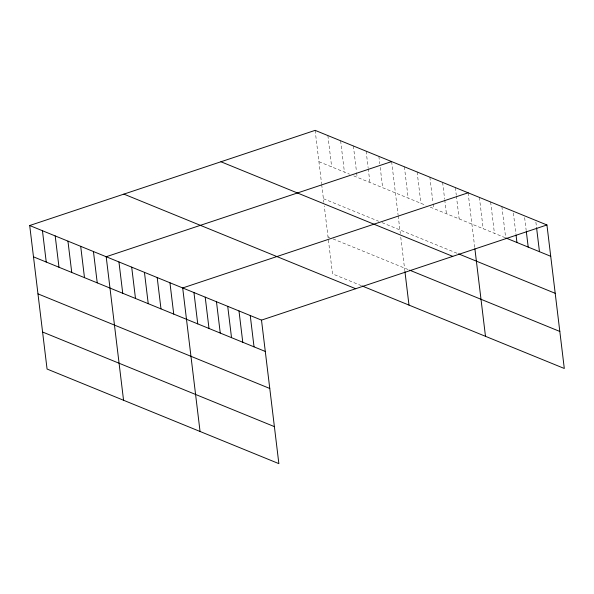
<?xml version="1.0" encoding="UTF-8"?>
<svg xmlns="http://www.w3.org/2000/svg" width="594" height="594" viewBox="0 0 594 594"><rect width="100%" height="100%" fill="white"/><g stroke="black" fill="none" stroke-linecap="round" stroke-linejoin="round"><path stroke-width="0.45" stroke-dasharray="2.97 2.23" d="M318.919 161.679L349.517 174.168M353.764 175.906L426.009 205.39M430.264 207.12L504.885 237.578M323.403 198.708L378.645 221.25M382.046 222.639L457.692 253.512M328.014 236.85L329.715 237.548M333.115 238.937L408.761 269.802M361.397 285.669L332.499 273.879L324.279 205.97M535.899 222.208L536.456 226.811M524.636 217.612L526.195 230.509M513.379 213.016L515.941 234.207M501.893 206.578L505.576 236.984M490.637 201.982L494.431 233.308M479.38 197.394L483.167 228.712M468.117 192.798L474.792 247.921M455.368 187.593L456.259 194.966M456.37 195.886L459.162 218.911M442.619 182.388L444.624 198.975M444.743 199.896L446.413 213.714M429.87 177.183L432.996 202.985M433.108 203.905L433.665 208.509M417.122 171.985L420.916 203.304M404.373 166.78L408.167 198.106M391.624 161.575L398.084 214.939M398.188 215.822L400.334 233.561M400.772 237.192L404.833 270.716M378.875 156.37L379.766 163.744M380.212 167.426L382.662 187.697M366.127 151.173L368.132 167.753M368.243 168.674L369.913 182.492M353.378 145.968L356.497 171.763M356.608 172.683L357.165 177.294M340.629 140.763L344.416 172.089M327.881 135.558L331.667 166.884M315.132 130.361L321.584 183.717M321.696 184.6L323.841 202.339"/><path stroke-width="0.89" d="M29.7 225.52L261.501 320.121L278.868 463.639L47.067 369.037L29.7 225.52L315.132 130.361L546.933 224.963L564.3 368.48L362.243 286.018M391.624 161.575L106.192 256.742L123.559 400.259M468.117 192.798L182.692 287.956L200.059 431.474M261.501 320.121L546.933 224.963M505.687 237.904L550.72 256.281M458.538 253.861L555.204 293.31M220.938 161.761L452.739 256.363M409.608 270.151L559.823 331.452M123.894 194.119L355.695 288.721M33.494 256.846L265.295 351.448M37.971 293.867L269.773 388.469M42.59 332.016L274.391 426.618M536.568 227.732L539.463 251.685M526.306 231.43L528.207 247.089M516.052 235.127L516.943 242.501M474.896 248.804L485.484 336.315M404.937 271.599L408.991 305.093M250.245 315.525L254.032 346.851M238.988 310.929L242.775 342.255M227.725 306.341L231.519 337.659M216.468 301.745L220.255 333.063M205.205 297.149L208.999 328.467M193.948 292.552L197.743 323.879M169.943 282.751L173.73 314.078M157.195 277.554L160.981 308.873M144.446 272.349L148.233 303.675M131.69 267.144L135.484 298.47M118.941 261.939L122.735 293.265M93.444 251.537L97.238 282.863M80.695 246.332L84.489 277.658M67.946 241.127L71.74 272.453M55.197 235.929L58.992 267.248M42.449 230.724L46.243 262.051"/></g></svg>
